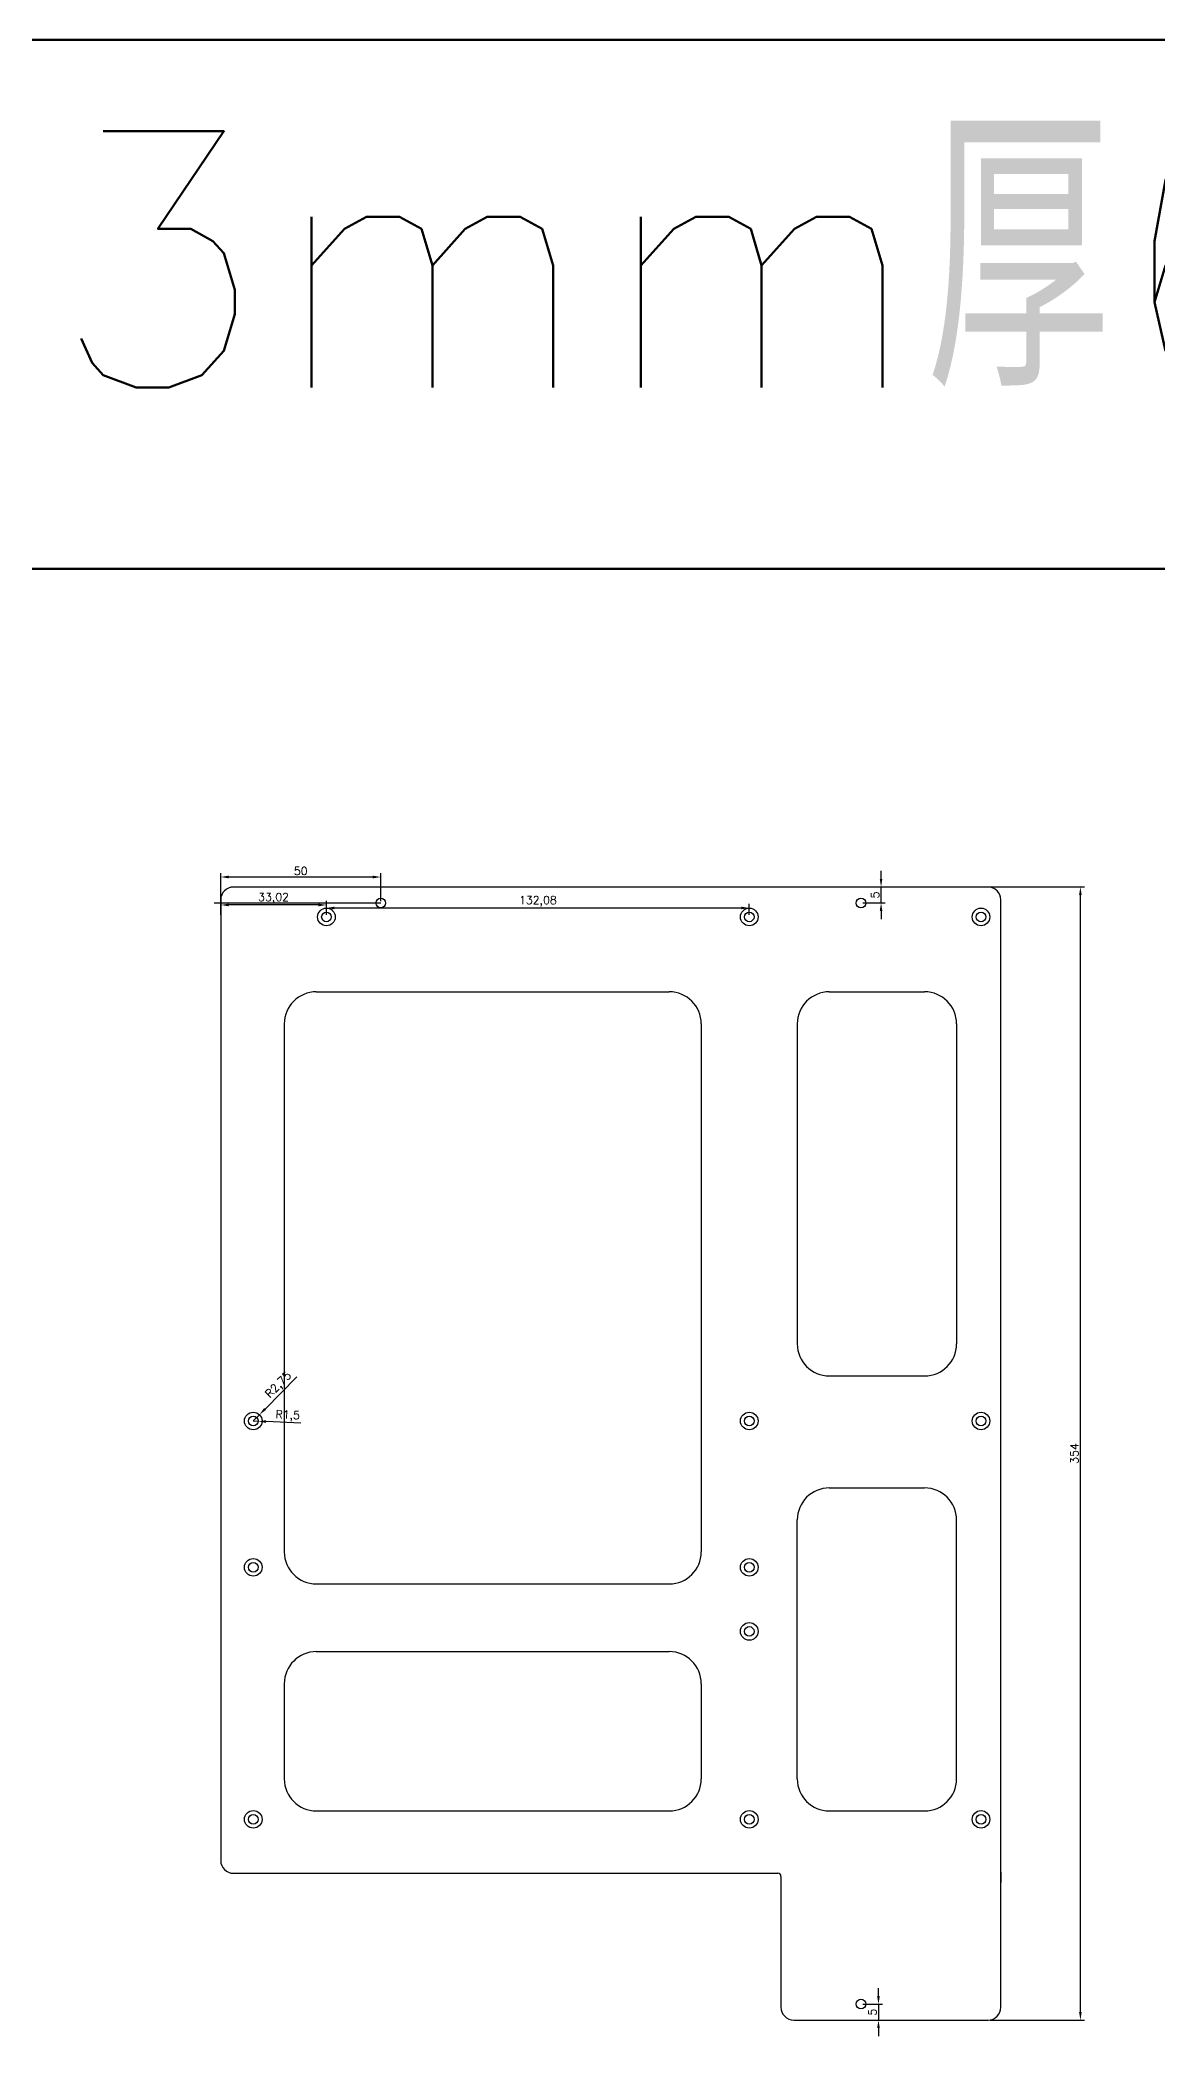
# Model space of a CAD drawing. Header units: inches. Extents: x 2 to 2337, y 1 to 1206.
# Drawn here: x 600 to 948, y 582 to 1206 of the extents above; entities that cross this region are included whole.
import ezdxf

# ---------------------------------------------------------------- set-up
doc = ezdxf.new("R2010")
doc.units = ezdxf.units.IN
doc.header["$MEASUREMENT"] = 0
doc.styles.get("Standard").update_dxf_attribs({"font": 'txt', "bigfont": 'gbcbig.shx'})
doc.dimstyles.new('ISO-25', dxfattribs={"dimtxt": 2.5, "dimasz": 2.5, "dimexe": 1.25, "dimexo": 0.625, "dimtad": 1, "dimtxsty": 'Standard', "dimcen": 2.5, "dimadec": 0, "dimazin": 0, "dimtfac": 1, "dimtmove": 0, "dimatfit": 3, "dimfxl": 1, "dimarcsym": 0})

# ---------------------------------------------------------------- blocks, each defined once
blk = doc.blocks.new('*D6')
at = {"color": 0, "lineweight": -2}
for p, q in [((861.44, 594.82), (861.44, 597.32)), ((856.6, 592.32), (862.69, 592.32)), ((856.6, 587.32), (862.69, 587.32)), ((861.44, 592.32), (861.44, 587.32)), ((861.44, 584.82), (861.44, 582.32))]:
    blk.add_line(p, q, dxfattribs=at)
at = {"color": 0}
for points in [[(861.02, 594.82), (861.85, 594.82), (861.44, 592.32)], [(861.02, 584.82), (861.85, 584.82), (861.44, 587.32)]]:
    blk.add_solid(points, dxfattribs=at)
at = {"layer": 'Defpoints', "color": 0}
for p in [(855.98, 592.32), (855.98, 587.32), (861.44, 587.32)]:
    blk.add_point(p, dxfattribs=at)
at = {"color": 0, "insert": (859.56, 589.82), "char_height": 2.5, "attachment_point": 5, "rotation": 90}
blk.add_mtext('5', dxfattribs=at)
blk = doc.blocks.new('*D53')
at = {"color": 0, "lineweight": -2}
for p, q in [((655.98, 932.6), (655.98, 936.95)), ((686.5, 935.7), (658.48, 935.7)), ((689, 932.6), (689, 936.95))]:
    blk.add_line(p, q, dxfattribs=at)
at = {"color": 0}
for points in [[(658.48, 936.12), (658.48, 935.29), (655.98, 935.7)], [(686.5, 936.12), (686.5, 935.29), (689, 935.7)]]:
    blk.add_solid(points, dxfattribs=at)
at = {"layer": 'Defpoints', "color": 0}
for p in [(655.98, 935.7), (655.98, 931.98), (689, 931.98)]:
    blk.add_point(p, dxfattribs=at)
at = {"color": 0, "insert": (672.49, 937.79), "char_height": 2.5, "attachment_point": 5}
blk.add_mtext('33,02', dxfattribs=at)
blk = doc.blocks.new('*D54')
at = {"color": 0, "lineweight": -2}
for p, q in [((655.98, 936.94), (655.98, 945.69)), ((703.48, 944.44), (658.48, 944.44)), ((705.98, 936.94), (705.98, 945.69))]:
    blk.add_line(p, q, dxfattribs=at)
at = {"color": 0}
for points in [[(658.48, 944.86), (658.48, 944.02), (655.98, 944.44)], [(703.48, 944.86), (703.48, 944.02), (705.98, 944.44)]]:
    blk.add_solid(points, dxfattribs=at)
at = {"layer": 'Defpoints', "color": 0}
for p in [(655.98, 944.44), (655.98, 936.32), (705.98, 936.32)]:
    blk.add_point(p, dxfattribs=at)
at = {"color": 0, "insert": (680.98, 946.32), "char_height": 2.5, "attachment_point": 5}
blk.add_mtext('50', dxfattribs=at)
blk = doc.blocks.new('*D55')
at = {"color": 0, "lineweight": -2}
for p, q in [((689, 932.59), (689, 936.01)), ((821.08, 932.59), (821.08, 936.01)), ((691.5, 934.76), (818.58, 934.76))]:
    blk.add_line(p, q, dxfattribs=at)
at = {"color": 0}
for points in [[(691.5, 935.18), (691.5, 934.35), (689, 934.76)], [(818.58, 935.18), (818.58, 934.35), (821.08, 934.76)]]:
    blk.add_solid(points, dxfattribs=at)
at = {"layer": 'Defpoints', "color": 0}
for p in [(689, 931.97), (821.08, 934.76), (821.08, 931.97)]:
    blk.add_point(p, dxfattribs=at)
at = {"color": 0, "insert": (755.04, 936.85), "char_height": 2.5, "attachment_point": 5}
blk.add_mtext('132,08', dxfattribs=at)
blk = doc.blocks.new('*D56')
at = {"color": 0, "lineweight": -2}
for p, q in [((896.28, 941.32), (925.77, 941.32)), ((924.52, 589.82), (924.52, 938.82)), ((896.28, 587.32), (925.77, 587.32))]:
    blk.add_line(p, q, dxfattribs=at)
at = {"color": 0}
for points in [[(924.1, 938.82), (924.93, 938.82), (924.52, 941.32)], [(924.1, 589.82), (924.93, 589.82), (924.52, 587.32)]]:
    blk.add_solid(points, dxfattribs=at)
at = {"layer": 'Defpoints', "color": 0}
for p in [(895.66, 941.32), (924.52, 941.32), (895.66, 587.32)]:
    blk.add_point(p, dxfattribs=at)
at = {"color": 0, "insert": (922.64, 764.32), "char_height": 2.5, "attachment_point": 5, "rotation": 90}
blk.add_mtext('354', dxfattribs=at)
blk = doc.blocks.new('*D57')
at = {"color": 0, "lineweight": -2}
for p, q in [((862.25, 943.82), (862.25, 946.32)), ((856.6, 941.32), (863.5, 941.32)), ((856.6, 936.32), (863.5, 936.32)), ((862.25, 936.32), (862.25, 941.32)), ((862.25, 933.82), (862.25, 931.32))]:
    blk.add_line(p, q, dxfattribs=at)
at = {"color": 0}
for points in [[(861.84, 943.82), (862.67, 943.82), (862.25, 941.32)], [(861.84, 933.82), (862.67, 933.82), (862.25, 936.32)]]:
    blk.add_solid(points, dxfattribs=at)
at = {"layer": 'Defpoints', "color": 0}
for p in [(855.98, 941.32), (855.98, 936.32), (862.25, 941.32)]:
    blk.add_point(p, dxfattribs=at)
at = {"color": 0, "insert": (860.38, 938.82), "char_height": 2.5, "attachment_point": 5, "rotation": 90}
blk.add_mtext('5', dxfattribs=at)
blk = doc.blocks.new('*D58')
at = {"color": 0, "lineweight": -2}
for p, q in [((679.75, 788.33), (669.82, 778.23)), ((666.14, 774.49), (668.07, 776.45))]:
    blk.add_line(p, q, dxfattribs=at)
at = {"color": 0}
blk.add_solid([(669.52, 778.52), (670.12, 777.94), (668.07, 776.45)], dxfattribs=at)
at = {"layer": 'Defpoints', "color": 0}
for p in [(666.14, 774.49), (668.07, 776.45)]:
    blk.add_point(p, dxfattribs=at)
at = {"color": 0, "insert": (674.18, 785.63), "char_height": 2.5, "attachment_point": 5, "rotation": 45.46944}
blk.add_mtext('R2,75', dxfattribs=at)
blk = doc.blocks.new('*D59')
at = {"color": 0, "lineweight": -2}
for p, q in [((666.14, 774.49), (667.64, 774.42)), ((680.96, 773.79), (670.13, 774.3))]:
    blk.add_line(p, q, dxfattribs=at)
at = {"color": 0}
blk.add_solid([(670.15, 774.72), (670.11, 773.88), (667.64, 774.42)], dxfattribs=at)
at = {"layer": 'Defpoints', "color": 0}
for p in [(666.14, 774.49), (667.64, 774.42)]:
    blk.add_point(p, dxfattribs=at)
at = {"color": 0, "insert": (676.89, 776.07), "char_height": 2.5, "attachment_point": 5, "rotation": 357.32688}
blk.add_mtext('R1,5', dxfattribs=at)

msp = doc.modelspace()

# ---------------------------------------------------------------- linework, layer by layer
at = {"lineweight": 211}
for p, q in [((2.313, 1205.965), (2336.961, 1205.965)), ((2.313, 1040.706), (2336.961, 1040.706))]:
    msp.add_line(p, q, dxfattribs=at)
at = {"color": 1}
msp.add_line((705.978, 936.317), (653.978, 936.317), dxfattribs=at)
for p, q in [((655.978, 937.317), (655.978, 637.187)), ((895.658, 941.317), (659.978, 941.317)), ((899.658, 591.32), (899.658, 937.317)), ((685.838, 908.567), (796.078, 908.567)), ((846.078, 908.567), (875.838, 908.567)), ((675.838, 898.567), (675.838, 733.567)), ((806.078, 898.567), (806.078, 733.567)), ((836.078, 898.567), (836.078, 798.567)), ((885.838, 898.567), (885.838, 798.567)), ((846.078, 788.567), (875.838, 788.567)), ((846.078, 753.567), (875.838, 753.567)), ((836.078, 662.66), (836.078, 743.567)), ((885.838, 662.66), (885.838, 743.567)), ((685.838, 723.567), (796.078, 723.567)), ((685.838, 702.42), (796.078, 702.42)), ((675.838, 692.42), (675.838, 662.66)), ((806.078, 692.42), (806.078, 662.66)), ((685.838, 652.66), (796.078, 652.66)), ((846.078, 652.66), (875.838, 652.66)), ((659.978, 633.187), (829.978, 633.187)), ((830.978, 632.187), (830.978, 591.32)), ((899.658, 633.517), (899.658, 630.317)), ((834.978, 587.32), (895.658, 587.32))]:
    msp.add_line(p, q)
for centre in [(705.978, 936.317), (855.978, 936.317), (855.978, 592.32)]:
    msp.add_circle(centre, 1.5)
at = {"color": 5}
for centre, radius in [((688.998, 931.967), 2.75), ((688.998, 931.967), 1.5), ((821.078, 931.967), 2.75), ((821.078, 931.967), 1.5), ((893.468, 931.967), 2.75), ((893.468, 931.967), 1.5), ((666.138, 774.487), 2.75), ((666.138, 774.487), 1.5), ((821.078, 774.487), 2.75), ((821.078, 774.487), 1.5), ((893.468, 774.487), 2.75), ((893.468, 774.487), 1.5), ((666.138, 728.767), 2.75), ((666.138, 728.767), 1.5), ((821.078, 728.767), 2.75), ((821.078, 728.767), 1.5), ((821.078, 708.747), 2.75), ((821.078, 708.747), 1.5), ((666.138, 650.027), 2.75), ((666.138, 650.027), 1.5), ((666.138, 650.027), 1.5), ((821.078, 650.027), 2.75), ((821.078, 650.027), 1.5), ((893.468, 650.027), 2.75), ((893.468, 650.027), 1.5)]:
    msp.add_circle(centre, radius, dxfattribs=at)
at = {"color": 5, "linetype": 'Continuous', "lineweight": 18}
for centre in [(688.998, 931.978), (821.078, 931.967), (893.468, 931.967), (666.138, 774.487), (821.078, 774.487), (893.468, 774.487), (666.138, 728.767), (821.078, 728.767), (821.078, 708.747), (666.138, 650.027), (821.078, 650.027), (893.468, 650.027)]:
    msp.add_circle(centre, 1.5, dxfattribs=at)
for centre, radius, start, end in [((659.978, 937.317), 4, 90, 180), ((895.658, 937.317), 4, 0, 90), ((685.838, 898.567), 10, 90, 180), ((796.078, 898.567), 10, 0, 90), ((846.078, 898.567), 10, 90, 180), ((875.838, 898.567), 10, 0, 90), ((846.078, 798.567), 10, 180, 270), ((875.838, 798.567), 10, 270, 0), ((846.078, 743.567), 10, 90, 180), ((875.838, 743.567), 10, 0, 90), ((685.838, 733.567), 10, 180, 270), ((796.078, 733.567), 10, 270, 0), ((685.838, 692.42), 10, 90, 180), ((796.078, 692.42), 10, 0, 90), ((685.838, 662.66), 10, 180, 270), ((796.078, 662.66), 10, 270, 0), ((846.078, 662.66), 10, 180, 270), ((875.838, 662.66), 10, 270, 0), ((659.978, 637.187), 4, 180, 270), ((829.978, 632.187), 1, 0, 90), ((834.978, 591.32), 4, 180, 270), ((895.658, 591.32), 4, 270, 0)]:
    msp.add_arc(centre, radius, start, end)

# ---------------------------------------------------------------- texts
at = {"lineweight": 211, "insert": (602.093, 1177.412), "char_height": 80, "width": 1101.03906, "attachment_point": 1}
msp.add_mtext('3mm厚6061铝板氧化喷砂黑', dxfattribs=at)

# ---------------------------------------------------------------- dimensions: what is measured, and where the dimension line sits
at = {"color": 1}
for base, p1, p2, picture, middle in [((655.978, 944.441), (705.978, 936.317), (655.978, 936.317), '*D54', (680.978, 946.316)), ((655.978, 935.704), (688.998, 931.978), (655.978, 931.978), '*D53', (672.488, 937.787)), ((821.078, 934.764), (688.998, 931.967), (821.078, 931.967), '*D55', (755.038, 936.847))]:
    dim = msp.add_linear_dim(base=base, p1=p1, p2=p2, dimstyle='ISO-25', dxfattribs=at)
    dim.commit()
    dim.dimension.update_dxf_attribs({"geometry": picture, "text_midpoint": middle})
for base, p1, p2, picture, middle in [((862.254, 941.317), (855.978, 936.317), (855.978, 941.317), '*D57', (860.379, 938.817)), ((924.518, 941.317), (895.658, 587.32), (895.658, 941.317), '*D56', (922.643, 764.318)), ((861.436, 587.32), (855.978, 592.32), (855.978, 587.32), '*D6', (859.561, 589.82))]:
    dim = msp.add_linear_dim(base=base, p1=p1, p2=p2, angle=90, dimstyle='ISO-25', dxfattribs=at)
    dim.commit()
    dim.dimension.update_dxf_attribs({"geometry": picture, "text_midpoint": middle})
for mpoint, picture, middle in [((668.067, 776.447), '*D58', (674.179, 785.631)), ((667.637, 774.417), '*D59', (676.89, 776.07))]:
    dim = msp.add_radius_dim(center=(666.138, 774.487), mpoint=mpoint, dimstyle='ISO-25', dxfattribs=at)
    dim.commit()
    dim.dimension.update_dxf_attribs({"geometry": picture, "text_midpoint": middle})

doc.saveas('drawing.dxf')
